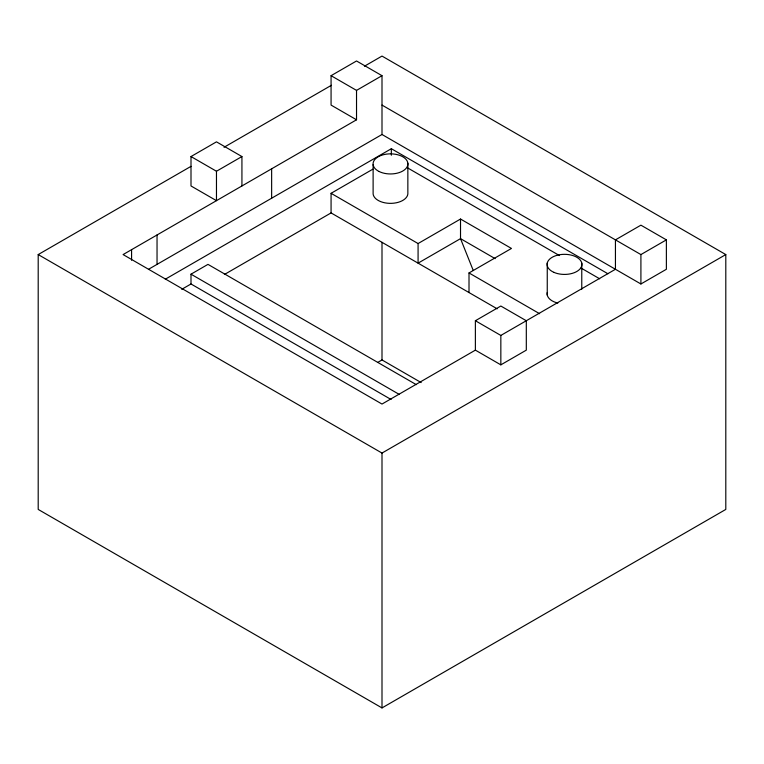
<?xml version="1.0" encoding="UTF-8"?>
<svg xmlns="http://www.w3.org/2000/svg" width="764" height="764" viewBox="0 0 764 764"><rect width="100%" height="100%" fill="white"/><g stroke="black" fill="none" stroke-linecap="round" stroke-linejoin="round"><path stroke-width="1.15" d="M241.93 156.553L216.47 171.251L216.47 200.665L191 185.958L191 156.553L216.47 141.846L241.93 156.553L241.93 185.958M331.07 75.684L356.53 90.391L356.53 119.795L331.07 105.088L331.07 75.684L356.53 60.977L382 75.684L382 134.493L148.894 269.081M364.447 66.21L382 56.078L725.8 254.574L725.8 509.426L382 707.922L38.2 509.426L38.2 254.574L191 166.351M224.033 147.28L331.414 85.291M356.53 90.391L382 75.684M356.53 119.795L123.09 254.574L382 404.051L475.38 350.141L500.84 364.848L526.31 350.141L526.31 320.737L500.84 306.03L475.38 320.737L475.38 350.141M165.301 279.213L391.34 148.713L607.915 273.751M391.072 399.496L191 283.979L191 274.18L207.98 264.373L416.304 384.655M497.192 308.828L331.07 212.917L331.07 193.311L372.947 169.13M181.737 289.327L191 283.979M224.387 274.505L331.07 212.917M331.07 193.311L418.08 243.544L460.52 219.039L511.46 248.443L469.01 272.949L469.01 292.555M377.874 362.327L382 359.949L421.193 382.583M475.38 320.737L500.84 335.434L615.44 269.272L640.91 283.979L666.38 269.272L666.38 239.867L640.91 225.17L615.44 239.867L615.44 269.272M382 105.088L640.91 254.574L666.38 239.867M38.2 254.574L382 453.062L725.8 254.574M382 134.493L615.125 269.09M407.842 168.042L559.449 255.568M581.098 268.068L599.664 278.793M495.158 258.643L460.52 238.645L418.08 263.15L418.08 243.544M469.01 272.949L539.604 313.708M191 156.553L216.47 171.251M191 274.18L399.324 394.453M473.26 270.504L460.52 238.645L460.52 219.039M640.91 254.574L640.91 283.979M581.767 263.064L581.767 289.212M547.253 263.064L547.253 295.095M500.84 335.434L500.84 364.848M407.852 163.219L407.852 192.623A17.41 10.047 0 0 1 391.674 203.339A17.41 10.047 0 0 1 373.118 193.999L373.118 164.585M391.34 148.713L391.34 155.245M382 242.322L382 359.949M382 453.062L382 707.922M271.64 168.806L271.64 198.21M157.04 234.968L157.04 264.373M131.58 249.675L131.58 260.257M557.844 303.069A17.41 10.047 0 0 1 547.253 292.469M379.049 171.48A17.41 10.047 0 0 0 407.575 165.836A17.41 10.047 0 0 0 384.846 154.395A17.41 10.047 0 0 0 379.049 171.48M553.91 272.347A17.41 10.047 0 0 0 581.767 265.691A17.41 10.047 0 0 0 557.854 255.09A17.41 10.047 0 0 0 553.91 272.347"/></g></svg>
